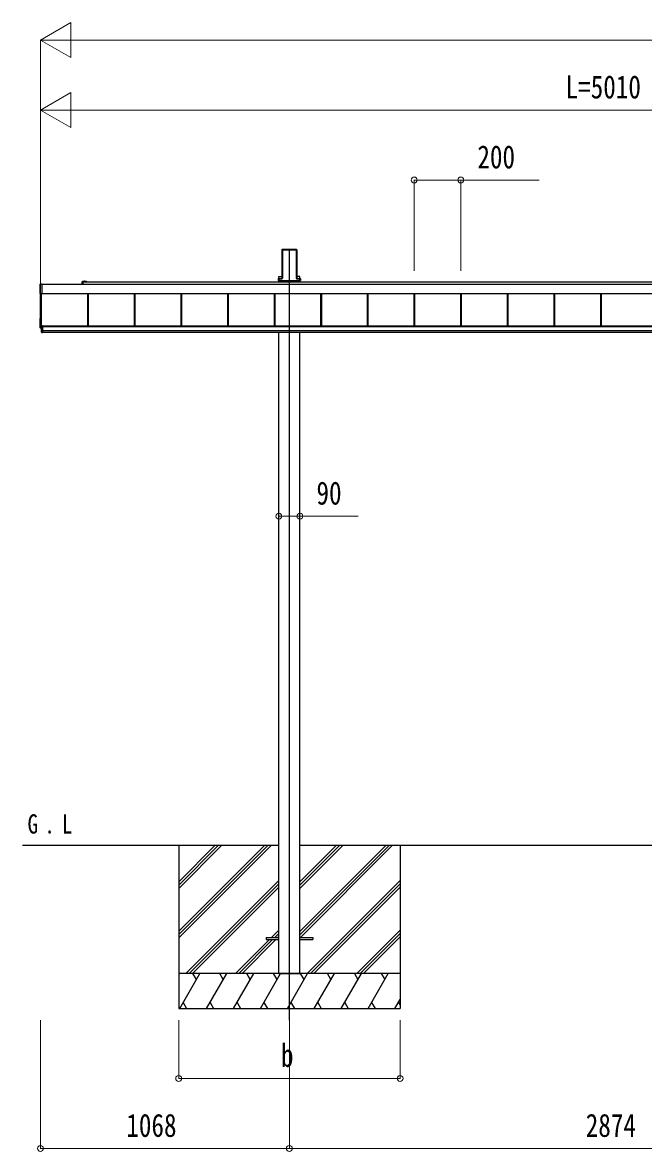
# Model space of a CAD drawing. Units: millimetres, scale not verified. Extents: x -12615 to 12615, y -8910 to 8910.
# Drawn here: x -4762 to -2098, y -5851 to -1011 of the extents above; entities that cross this region are included whole.
import ezdxf
from ezdxf.enums import TextEntityAlignment as Align

# ---------------------------------------------------------------- set-up
doc = ezdxf.new("R2010")
doc.units = ezdxf.units.MM
doc.header["$LTSCALE"] = 50
for name, color, linetype in [('0-2_USER1', 3, 'Continuous'), ('0-4_YKK_12', 2, 'Continuous'), ('0-6_YKK_A1', 4, 'Continuous')]:
    doc.layers.add(name, color=color, linetype=linetype)
doc.layers.add('0-7_YKK_D', color=6, linetype='Continuous', lineweight=18)
doc.styles.add('ＭＳ ゴシック', font='')
doc.styles.get('ＭＳ ゴシック').set_extended_font_data('MS Gothic')

msp = doc.modelspace()

# ---------------------------------------------------------------- linework, layer by layer
at = {"layer": '0-4_YKK_12'}
msp.add_line((-3617.08, -5288), (-3617.08, -1983.69), dxfattribs=at)
at = {"layer": '0-6_YKK_A1'}
for p, q in [((-3647.97, -1983.19), (-3648.32, -1988.69)), ((-3647.53, -1983.65), (-3647.97, -1983.19)), ((-3647.47, -1982.72), (-3645.43, -1982.72)), ((-3647.47, -1982.72), (-3647.03, -1983.19)), ((-3646.96, -1984.21), (-3646.96, -2099.34)), ((-3645.12, -1983.05), (-3645.43, -1982.72)), ((-3645.12, -1983.05), (-3589.04, -1983.05)), ((-3589.04, -1983.05), (-3588.73, -1982.72)), ((-3588.73, -1982.72), (-3586.69, -1982.72)), ((-3587.21, -2099.34), (-3587.21, -1984.21)), ((-3587.13, -1983.19), (-3586.69, -1982.72)), ((-3586.19, -1983.19), (-3586.63, -1983.65)), ((-3586.19, -1983.19), (-3585.85, -1988.69)), ((-3648.33, -1989.04), (-3648.33, -2105.71)), ((-3647.45, -2099.66), (-3647.45, -1984.54)), ((-3644.58, -1986.19), (-3589.58, -1986.19)), ((-3644.58, -2107.55), (-3644.58, -1986.19)), ((-3586.71, -1984.54), (-3586.71, -2099.66)), ((-3585.83, -1989.04), (-3585.83, -2105.71)), ((-4505.58, -2132.61), (-4505.58, -2122.64)), ((-4503.08, -2120.14), (-4495.54, -2120.14)), ((-4503.08, -2122.64), (129.17, -2122.64)), ((-4503.08, -2122.94), (-4503.08, -2132.61)), ((-4489.33, -2122.64), (-4502.78, -2122.64)), ((-4494.62, -2120.14), (-4489.33, -2120.14)), ((-3664.95, -2116.46), (-3664.95, -2116.96)), ((-3664.95, -2116.96), (-3664.49, -2116.96)), ((-3664.49, -2116.46), (-3664.49, -2109.58)), ((-3662.49, -2116.46), (-3664.49, -2116.46)), ((-3662.49, -2116.96), (-3664.49, -2116.96)), ((-3664.48, -2116.46), (-3664.48, -2116.96)), ((-3664.45, -2108.61), (-3649.44, -2108.61)), ((-3662.49, -2109.67), (-3662.49, -2116.46)), ((-3648.92, -2109.67), (-3662.49, -2109.67)), ((-3662.49, -2116.46), (-3571.67, -2116.46)), ((-3662.49, -2116.46), (-3662.49, -2116.96)), ((-3662.49, -2116.96), (-3571.67, -2116.96)), ((-3662.28, -2099.28), (-3648.33, -2099.28)), ((-3662.28, -2108.61), (-3662.28, -2099.28)), ((-3662.28, -2122.64), (-3662.28, -2116.96)), ((-3662.08, -2116.96), (-3662.08, -2122.64)), ((-3661.08, -2116.62), (-3573.08, -2116.62)), ((-3648.35, -2106.07), (-3648.44, -2107.68)), ((-3647.92, -2108.23), (-3647.54, -2102.14)), ((-3647.05, -2102.17), (-3647.42, -2108.26)), ((-3586.74, -2108.26), (-3587.12, -2102.17)), ((-3586.62, -2102.14), (-3586.24, -2108.23)), ((-3571.88, -2099.28), (-3585.83, -2099.28)), ((-3585.82, -2106.07), (-3585.72, -2107.68)), ((-3585.25, -2109.17), (-3571.67, -2109.17)), ((-3571.67, -2109.67), (-3585.25, -2109.67)), ((-3584.72, -2108.61), (-3569.71, -2108.61)), ((-3572.08, -2116.96), (-3572.08, -2122.64)), ((-3571.88, -2108.61), (-3571.88, -2099.28)), ((-3571.88, -2122.64), (-3571.88, -2116.96)), ((-3571.67, -2109.17), (-3571.67, -2109.67)), ((-3571.67, -2116.46), (-3571.67, -2109.67)), ((-3569.68, -2116.46), (-3571.67, -2116.46)), ((-3571.67, -2116.46), (-3571.67, -2116.96)), ((-3569.68, -2116.96), (-3571.67, -2116.96)), ((-3569.68, -2109.58), (-3569.68, -2116.46)), ((-3569.68, -2116.46), (-3569.68, -2116.96)), ((-3569.21, -2116.96), (-3569.68, -2116.96)), ((-3569.21, -2116.46), (-3569.21, -2116.96)), ((-4686.58, -2173.05), (-4686.58, -2132.03)), ((-4678.58, -2174.32), (-4686.11, -2173.86)), ((-4685.08, -2319.94), (-4685.08, -2173.92)), ((-4680.08, -2337.97), (-4680.08, -2174.23)), ((-4678.58, -2132.61), (294.92, -2132.61)), ((-4678.58, -2172.55), (313.92, -2172.55)), ((-4678.58, -2172.79), (313.92, -2172.79)), ((-4678.58, -2173.82), (-4678.58, -2174.32)), ((-4481.58, -2310.7), (-4481.58, -2172.79)), ((-4481.18, -2310.7), (-4481.18, -2172.79)), ((-4478.58, -2310.7), (-4478.58, -2172.79)), ((-4281.58, -2310.7), (-4281.58, -2172.79)), ((-4278.98, -2310.7), (-4278.98, -2172.79)), ((-4278.58, -2310.7), (-4278.58, -2172.79)), ((-4081.58, -2310.7), (-4081.58, -2172.79)), ((-4078.98, -2310.7), (-4078.98, -2172.79)), ((-4078.58, -2310.7), (-4078.58, -2172.79)), ((-3881.58, -2310.7), (-3881.58, -2172.79)), ((-3878.98, -2310.7), (-3878.98, -2172.79)), ((-3878.58, -2310.7), (-3878.58, -2172.79)), ((-3681.58, -2310.7), (-3681.58, -2172.79)), ((-3678.98, -2310.7), (-3678.98, -2172.79)), ((-3678.58, -2310.7), (-3678.58, -2172.79)), ((-3481.58, -2310.7), (-3481.58, -2172.79)), ((-3478.98, -2310.7), (-3478.98, -2172.79)), ((-3478.58, -2310.7), (-3478.58, -2172.79)), ((-3281.58, -2310.7), (-3281.58, -2172.79)), ((-3278.98, -2310.7), (-3278.98, -2172.79)), ((-3278.58, -2310.7), (-3278.58, -2172.79)), ((-3081.58, -2310.7), (-3081.58, -2172.79)), ((-3078.98, -2310.7), (-3078.98, -2172.79)), ((-3078.58, -2310.7), (-3078.58, -2172.79)), ((-2881.58, -2310.7), (-2881.58, -2172.79)), ((-2878.98, -2310.7), (-2878.98, -2172.79)), ((-2878.58, -2310.7), (-2878.58, -2172.79)), ((-2681.58, -2310.7), (-2681.58, -2172.79)), ((-2678.98, -2310.7), (-2678.98, -2172.79)), ((-2678.58, -2310.7), (-2678.58, -2172.79)), ((-2481.58, -2310.7), (-2481.58, -2172.79)), ((-2478.98, -2310.7), (-2478.98, -2172.79)), ((-2478.58, -2310.7), (-2478.58, -2172.79)), ((-2281.58, -2310.7), (-2281.58, -2172.79)), ((-2278.98, -2310.7), (-2278.98, -2172.79)), ((-2278.58, -2310.7), (-2278.58, -2172.79)), ((-4686.58, -2320.32), (-4686.58, -2279.29)), ((-4686.11, -2278.8), (-4685.08, -2278.73)), ((-4680.08, -2321.49), (-4686.11, -2321.13)), ((-4685.08, -2319.94), (-4680.08, -2319.94)), ((-4680.08, -2310.44), (-4676.58, -2310.44)), ((-4676.58, -2310.7), (316.42, -2310.7)), ((-4676.58, -2312.71), (316.42, -2312.71)), ((-4676.58, -2314.51), (316.42, -2314.51)), ((-4676.58, -2314.51), (316.42, -2314.51)), ((-4676.58, -2332.88), (-4680.08, -2332.88)), ((-4680.08, -2339.5), (-4676.58, -2339.5)), ((-4676.58, -2331.48), (316.42, -2331.48)), ((-4676.58, -2337.97), (316.42, -2337.97)), ((-3662.28, -5088), (-3662.28, -2337.97)), ((-3571.88, -5088), (-3571.88, -2337.97)), ((-4761.85, -4538), (-3662.28, -4538)), ((-4092.08, -4538), (-4092.08, -5238)), ((-4092.08, -4907.18), (-3722.76, -4538)), ((-4092.08, -4921.32), (-3708.62, -4538)), ((-4092.08, -4935.46), (-3694.48, -4538)), ((-4092.08, -4723.33), (-3906.61, -4538)), ((-4092.08, -4709.19), (-3920.75, -4538)), ((-4092.08, -4695.05), (-3934.89, -4538)), ((-3571.88, -4538), (-788.28, -4538)), ((-3571.74, -4907.48), (-3202.26, -4538)), ((-3571.74, -4921.62), (-3188.12, -4538)), ((-3571.74, -4723.63), (-3386.11, -4538)), ((-3571.74, -4709.49), (-3400.25, -4538)), ((-3571.74, -4695.35), (-3414.39, -4538)), ((-3569.48, -4933.5), (-3174.12, -4538)), ((-3142.08, -4538), (-3142.08, -5238)), ((-4060.77, -5088), (-3662.14, -4689.51)), ((-3540.13, -5088), (-3142.08, -4689.81)), ((-4046.63, -5088), (-3662.14, -4703.65)), ((-4032.49, -5088), (-3662.14, -4717.8)), ((-3525.99, -5088), (-3142.08, -4703.95)), ((-3511.85, -5088), (-3142.08, -4718.1)), ((-3717.14, -4933.5), (-3717.14, -4942.5)), ((-3717.14, -4933.5), (-3662.14, -4933.5)), ((-3694, -4933.5), (-3662.14, -4901.64)), ((-3679.86, -4933.5), (-3662.14, -4915.78)), ((-3665.71, -4933.5), (-3662.14, -4929.93)), ((-3572.14, -4933.5), (-3517.14, -4933.5)), ((-3517.14, -4933.5), (-3517.14, -4942.5)), ((-3328, -5088), (-3142.08, -4901.94)), ((-3313.86, -5088), (-3142.08, -4916.08)), ((-3299.71, -5088), (-3142.08, -4930.23)), ((-3848.5, -5088), (-3703, -4942.5)), ((-3834.36, -5088), (-3688.86, -4942.5)), ((-3820.21, -5088), (-3674.71, -4942.5)), ((-3717.14, -4942.5), (-3662.14, -4942.5)), ((-3572.14, -4942.5), (-3517.14, -4942.5)), ((-3142.08, -5088), (-4092.08, -5088)), ((-4087.81, -5238), (-4001.2, -5088)), ((-4016.2, -5113.98), (-4031.21, -5088)), ((-3972.19, -5238), (-3885.59, -5088)), ((-3900.59, -5113.98), (-3915.59, -5088)), ((-3856.72, -5238), (-3770.12, -5088)), ((-3785.12, -5113.98), (-3800.12, -5088)), ((-3741.25, -5238), (-3654.65, -5088)), ((-3669.65, -5113.98), (-3684.65, -5088)), ((-3662.28, -5088), (-3571.88, -5088)), ((-3625.78, -5238), (-3539.18, -5088)), ((-3554.18, -5113.98), (-3569.18, -5088)), ((-3510.31, -5238), (-3423.71, -5088)), ((-3438.71, -5113.98), (-3453.71, -5088)), ((-3394.84, -5238), (-3308.24, -5088)), ((-3338.24, -5088), (-3323.24, -5113.98)), ((-3279.37, -5238), (-3192.77, -5088)), ((-3222.77, -5088), (-3207.77, -5113.98)), ((-4072.81, -5212.02), (-4057.81, -5238)), ((-3957.2, -5212.02), (-3942.2, -5238)), ((-3841.73, -5212.02), (-3826.73, -5238)), ((-3726.25, -5212.02), (-3711.25, -5238)), ((-3610.78, -5212.02), (-3595.79, -5238)), ((-3495.31, -5212.02), (-3480.32, -5238)), ((-3379.84, -5212.02), (-3364.85, -5238)), ((-3264.38, -5212.02), (-3249.38, -5238)), ((-3164.05, -5238), (-3142.08, -5199.96)), ((-3149.05, -5212.02), (-3142.08, -5224.08)), ((-4092.08, -5238), (-3142.08, -5238))]:
    msp.add_line(p, q, dxfattribs=at)
for points in [[(-3664.95, -2109.11), (-3664.95, -2116.46), (-3664.49, -2116.46)], [(-3662.49, -2109.67), (-3662.49, -2109.17), (-3648.92, -2109.17)], [(-3569.21, -2109.11), (-3569.21, -2116.46), (-3569.68, -2116.46)], [(-4686.11, -2131.53), (-4678.58, -2131.07), (-4678.58, -2131.57), (-4678.58, -2173.82)], [(-4680.08, -2310.44), (-4680.08, -2332.88), (-4680.08, -2339.5)], [(-4677.08, -2310.44), (-4677.08, -2332.88), (-4677.08, -2339.5)], [(-4676.58, -2310.44), (-4676.58, -2332.88), (-4676.58, -2339.5)]]:
    msp.add_lwpolyline(points, dxfattribs=at)
for centre, radius, start, end in [((-4503.08, -2122.64), 2.5, 90, 180), ((-4502.78, -2122.94), 0.3, 90, 180), ((-4495.54, -2120.34), 0.2, 23.57818, 90), ((-4495.08, -2120.14), 0.3, 203.57818, 336.42182), ((-4494.62, -2120.34), 0.2, 90, 156.42182), ((-4489.33, -2121.39), 1.25, 270, 90), ((-3663.99, -2109.58), 0.501, 90.24971, 179.75029), ((-3570.18, -2109.58), 0.501, 0.24971, 89.75029), ((-4686.09, -2132.03), 0.497, 93.16944, 179.94772), ((-4685.71, -2173.08), 0.873, 177.74142, 242.53793), ((-4686.09, -2279.29), 0.497, 93.16944, 179.94772), ((-4685.71, -2320.35), 0.873, 177.74142, 242.53793)]:
    msp.add_arc(centre, radius, start, end, dxfattribs=at)
for centre, major_axis, ratio, start_param, end_param in [((-3647.47, -1983.22), (0.346, -0.364), 0.996462, 2.3838095, 3.8892836), ((-3647.76, -1986.69), (0.22, 3.04), 0.070684, 5.5043854, 6.2286971), ((-3647.26, -1986.72), (0.22, 3.54), 0.060877, 5.5025319, 6.2268436), ((-3586.9, -1986.72), (-0.22, 3.54), 0.060877, 0.0563417, 0.7806534), ((-3586.41, -1986.69), (-0.22, 3.04), 0.070684, 0.0544883, 0.7787999), ((-3586.69, -1983.22), (-0.346, -0.364), 0.996462, 2.3939017, 3.8993758), ((-3648.29, -1988.69), (0.031, 0.5), 0.061627, 1.5746234, 2.3600215), ((-3585.88, -1988.69), (-0.031, 0.5), 0.061627, 3.9231638, 4.7085619), ((-3664.45, -2109.11), (0.355, -0.355), 0.99628, 2.358058, 3.9251274), ((-3662.49, -2109.57), (2, 0), 0.045872, 3.2026792, 4.712389), ((-3662.49, -2109.07), (1.5, 0), 0.061163, 3.2026792, 4.712389), ((-3649.44, -2107.61), (0.691, -0.728), 0.996462, 5.5254021, 7.0308762), ((-3648.92, -2108.16), (-0.693, 0.73), 0.992955, 2.3838095, 3.8892836), ((-3648.92, -2108.16), (1.04, -1.09), 0.996462, 5.5254021, 7.0308762), ((-3648.38, -2106.07), (0.031, 0.5), 0.061627, 4.716216, 5.5016142), ((-3647.76, -2102.14), (0.22, 3.5), 0.061627, 4.716216, 5.5016142), ((-3647.26, -2102.17), (0.22, 4), 0.053972, 4.7153191, 5.5007173), ((-3586.9, -2102.17), (-0.22, 4), 0.053972, 0.782468, 1.5678662), ((-3585.24, -2108.16), (-1.04, -1.09), 0.996462, 5.5354944, 7.0409685), ((-3586.41, -2102.14), (-0.22, 3.5), 0.061627, 0.7815711, 1.5669693), ((-3585.24, -2108.16), (0.693, 0.73), 0.992955, 2.3939017, 3.8993758), ((-3585.79, -2106.07), (-0.031, 0.5), 0.061627, 0.7815711, 1.5669693), ((-3584.72, -2107.61), (-0.691, -0.728), 0.996462, 5.5354944, 7.0409685), ((-3571.67, -2109.07), (1.5, 0), 0.061163, 4.712389, 6.2220988), ((-3571.67, -2109.57), (2, 0), 0.045872, 4.712389, 6.2220988), ((-3569.71, -2109.11), (-0.355, -0.355), 0.99628, 2.358058, 3.9251274)]:
    msp.add_ellipse(centre, major_axis=major_axis, ratio=ratio, start_param=start_param, end_param=end_param, dxfattribs=at)
at = {"layer": '0-7_YKK_D'}
for p, q in [((-4685.08, -1086.19), (-4555.18, -1011.19)), ((-4555.18, -1161.19), (-4555.18, -1011.19)), ((-4685.08, -2179.27), (-4685.08, -1085.19)), ((-4685.08, -1086.19), (-4555.18, -1161.19)), ((-4685.08, -1086.19), (-4425.27, -1086.19)), ((5177.92, -1086.19), (-4535.08, -1086.19)), ((-4685.08, -1386.19), (-4555.18, -1311.19)), ((-4555.18, -1461.19), (-4555.18, -1311.19)), ((-4685.08, -2147.35), (-4685.08, -1385.19)), ((-4685.08, -1386.19), (-4555.18, -1461.19)), ((-4685.08, -1386.19), (-4425.27, -1386.19)), ((174.92, -1386.19), (-4535.08, -1386.19)), ((-3081.58, -2075.87), (-3081.58, -1685.19)), ((-2881.58, -2075.87), (-2881.58, -1685.19)), ((-4685.08, -5288), (-4685.08, -5839)), ((-4092.08, -5288), (-4092.08, -5539)), ((-3617.08, -5289), (-3617.08, -5839)), ((-3617.08, -5289), (-3617.08, -5839)), ((-3142.08, -5288), (-3142.08, -5539)), ((-4092.08, -5538), (-3142.08, -5538)), ((-4685.08, -5838), (-3617.08, -5838)), ((-3617.08, -5838), (-743.08, -5838))]:
    msp.add_line(p, q, dxfattribs=at)
for points in [[(-3081.58, -1686.19), (-2881.58, -1686.19), (-2545.78, -1686.19)], [(-3662.28, -3127.37), (-3571.88, -3127.37), (-3322.48, -3127.37)]]:
    msp.add_lwpolyline(points, dxfattribs=at)
for centre in [(-3081.58, -1686.19), (-2881.58, -1686.19), (-3662.28, -3127.37), (-3571.88, -3127.37), (-4092.08, -5538), (-3142.08, -5538), (-4685.08, -5838), (-3617.08, -5838), (-3617.08, -5838)]:
    msp.add_circle(centre, 12.75, dxfattribs=at)

# ---------------------------------------------------------------- texts
at = {"layer": '0-2_USER1', "style": 'ＭＳ ゴシック', "width": 0.8}
for s, p in [('G', (-4740.37, -4512.69)), ('L', (-4592.6, -4512.69)), ('.', (-4668.37, -4512.69))]:
    msp.add_text(s, height=82.48, dxfattribs=at).set_placement(p, align=Align.BOTTOM_LEFT)
at = {"layer": '0-7_YKK_D', "style": 'ＭＳ ゴシック', "width": 0.8}
for s, p in [('L=5010', (-2432.08, -1366.19)), ('200', (-2810.58, -1666.19)), ('90', (-3500.88, -3107.37)), ('b', (-3653.08, -5518)), ('1068', (-4316.68, -5818)), ('2874', (-2345.68, -5818))]:
    msp.add_text(s, height=98.97, dxfattribs=at).set_placement(p, align=Align.BOTTOM_LEFT)

doc.saveas('drawing.dxf')
